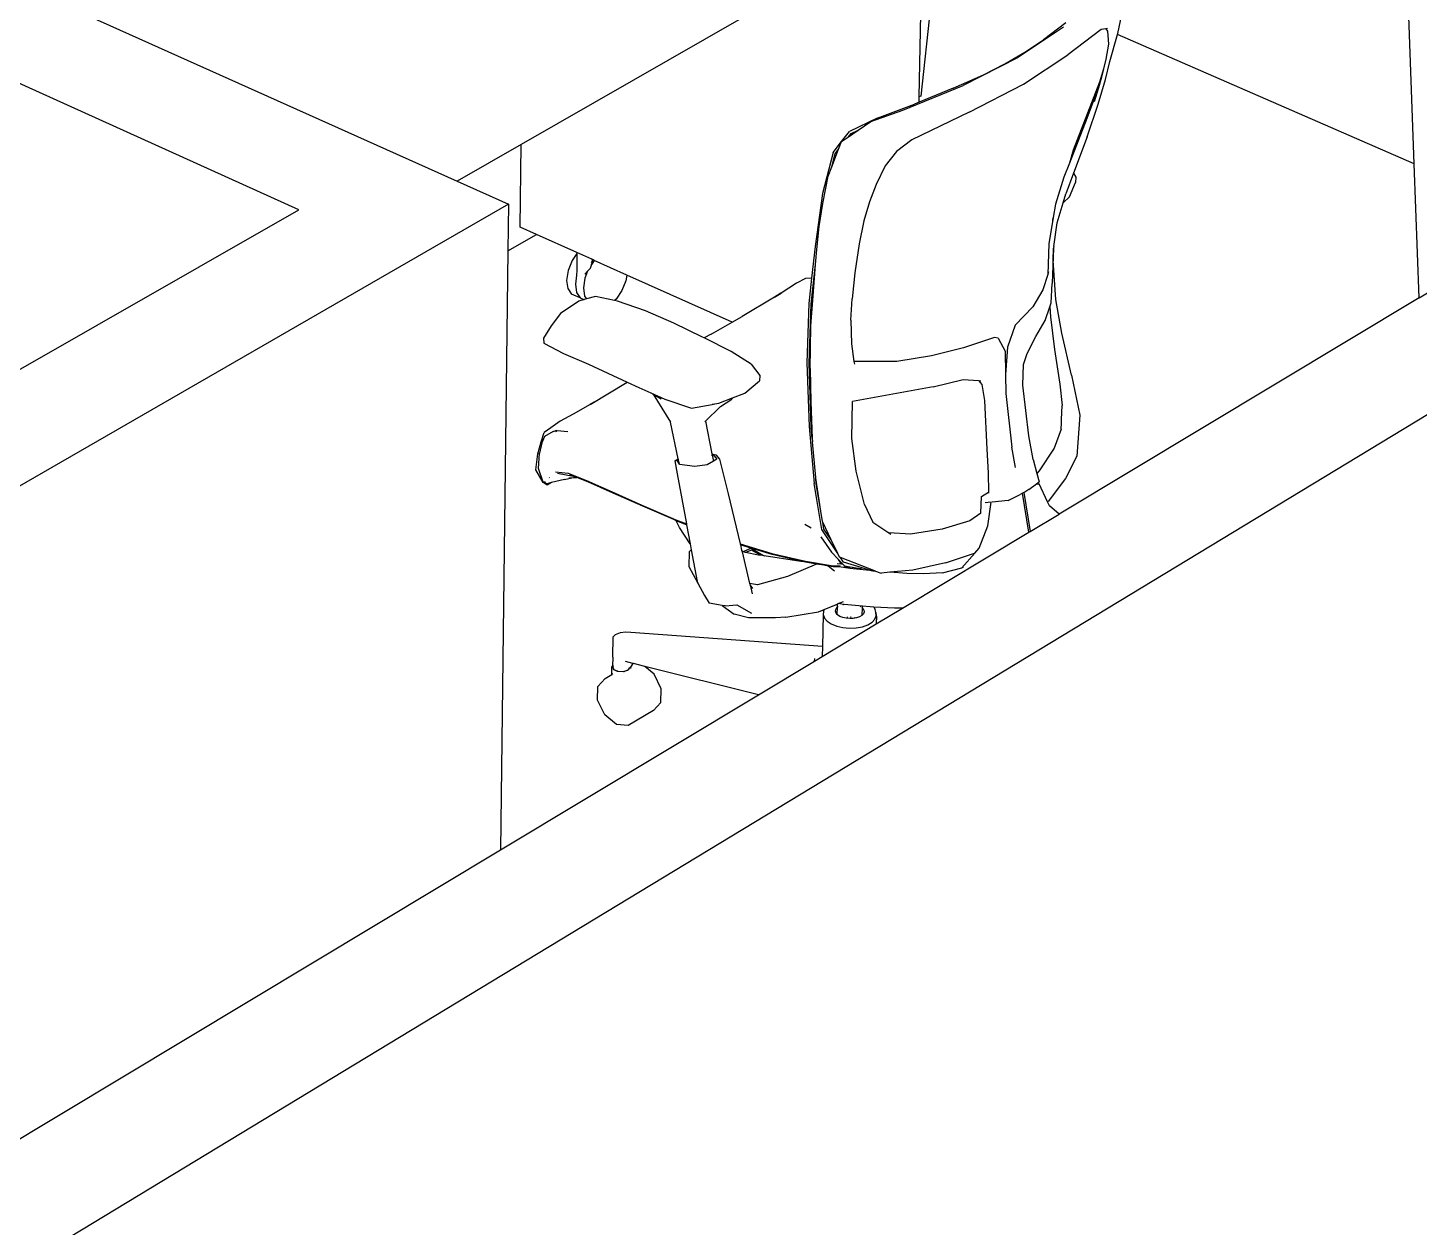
# Model space of a CAD drawing. Header units: millimetres. Extents: x -650 to 3773, y 316 to 2389.
# Drawn here: x -132.5 to -33.5, y 1053.5 to 1138.8 of the extents above; entities that cross this region are included whole.
import ezdxf

# ---------------------------------------------------------------- set-up
doc = ezdxf.new("R2010")
doc.units = ezdxf.units.MM

# ---------------------------------------------------------------- blocks, each defined once
blk = doc.blocks.new('A$C32a77e9e')
for p, q in [((536.643, 430.717), (437.769, 475.411)), ((616.003, 433.998), (615.219, 455.844)), ((581.06, 451.773), (552.459, 435.364)), ((580.779, 438.751), (581.005, 449.248)), ((518.858, 445.8), (547.913, 432.755)), ((581.587, 445.173), (580.893, 438.816)), ((594.913, 443.269), (595.318, 445.193)), ((591.055, 443.724), (587.785, 441.523)), ((591.207, 444.02), (589.624, 442.822)), ((593.719, 443.538), (591.351, 441.744)), ((594.068, 443.594), (593.719, 443.538)), ((594.179, 443.612), (594.068, 443.594)), ((594.068, 443.594), (594.182, 443.443)), ((588.292, 441.937), (589.624, 442.822)), ((594.252, 442.512), (594.063, 441.448)), ((594.182, 443.443), (594.252, 442.512)), ((594.346, 441.271), (594.891, 443.192)), ((594.891, 443.192), (594.913, 443.269)), ((615.992, 433.991), (594.891, 443.192)), ((587.785, 441.523), (583.898, 439.562)), ((586.885, 441.119), (588.292, 441.937)), ((588.204, 439.658), (591.351, 441.744)), ((585.35, 440.337), (586.885, 441.119)), ((593.898, 440.753), (593.605, 439.799)), ((593.898, 440.753), (593.756, 440.153)), ((594.063, 441.448), (593.898, 440.753)), ((594.046, 439.986), (594.346, 441.271)), ((579.624, 437.813), (583.898, 439.562)), ((583.205, 439.368), (585.35, 440.337)), ((584.345, 437.662), (588.204, 439.658)), ((593.605, 439.799), (591.746, 434.957)), ((593.602, 439.649), (592.719, 437.213)), ((593.602, 439.649), (593.223, 438.412)), ((593.514, 438.248), (594.046, 439.986)), ((593.604, 439.656), (593.602, 439.649)), ((593.756, 440.153), (593.604, 439.656)), ((583.205, 439.368), (580.77, 438.378)), ((580.77, 438.378), (580.779, 438.751)), ((580.893, 438.816), (580.779, 438.751)), ((577.349, 436.999), (579.624, 437.813)), ((577.803, 437.25), (580.451, 438.249)), ((584.345, 437.662), (580.253, 435.695)), ((580.77, 438.378), (580.451, 438.249)), ((580.77, 438.37), (580.77, 438.378)), ((592.731, 435.92), (593.514, 438.248)), ((577.803, 437.25), (575.818, 436.302)), ((576.438, 436.381), (577.349, 436.999)), ((592.719, 437.213), (591.474, 434.046)), ((574.652, 434.794), (575.264, 435.584)), ((575.048, 435.031), (575.264, 435.584)), ((575.264, 435.584), (575.818, 436.302)), ((575.264, 435.584), (575.76, 435.921)), ((575.76, 435.921), (576.438, 436.381)), ((575.76, 435.921), (575.94, 436.146)), ((575.94, 436.146), (576.438, 436.381)), ((580.253, 435.695), (579.164, 434.865)), ((592.731, 435.92), (591.755, 433.322)), ((648.852, 435.484), (161.902, 140.552)), ((552.459, 435.364), (547.913, 432.755)), ((552.385, 429.501), (552.459, 435.364)), ((574.652, 434.794), (573.914, 431.884)), ((574.566, 433.793), (575.048, 435.031)), ((574.566, 433.793), (574.794, 434.713)), ((574.794, 434.713), (575.048, 435.031)), ((579.164, 434.865), (578.356, 433.853)), ((591.746, 434.957), (591.474, 434.046)), ((574.3, 433.109), (574.566, 433.793)), ((578.356, 433.853), (577.719, 432.515)), ((591.474, 434.046), (591.078, 433.038)), ((616.003, 433.998), (615.992, 433.991)), ((616.345, 424.465), (616.003, 433.998)), ((547.913, 432.755), (551.564, 431.116)), ((573.937, 431.185), (574.3, 433.109)), ((591.078, 433.038), (590.487, 431.135)), ((591.755, 433.322), (591.205, 431.859)), ((591.483, 431.647), (591.89, 432.674)), ((591.755, 433.322), (591.926, 433.053)), ((591.926, 433.053), (591.89, 432.674)), ((573.914, 431.884), (573.372, 428.113)), ((577.719, 432.515), (577.241, 431.283)), ((591.017, 431.222), (591.205, 431.859)), ((591.017, 431.222), (591.483, 431.647)), ((551.564, 431.116), (408.455, 348.715)), ((459.833, 386.832), (536.643, 430.717)), ((551.564, 431.116), (551.523, 427.808)), ((573.661, 429.544), (573.937, 431.185)), ((577.241, 431.283), (576.85, 429.935)), ((590.487, 431.135), (590.322, 430.185)), ((590.598, 429.799), (591.017, 431.222)), ((576.85, 429.935), (576.522, 428.303)), ((590.268, 429.873), (590, 428.325)), ((590.322, 430.185), (590.268, 429.873)), ((590.27, 430.012), (590.268, 429.873)), ((590.322, 430.185), (590.27, 430.012)), ((590.353, 428.109), (590.598, 429.799)), ((551.523, 427.808), (553.549, 428.978)), ((553.549, 428.978), (552.385, 429.501)), ((556.434, 427.681), (553.549, 428.978)), ((573.493, 427.894), (573.661, 429.544)), ((551.523, 427.808), (550.996, 385.206)), ((556.434, 427.681), (556.433, 427.605)), ((557.49, 427.206), (556.434, 427.681)), ((573.372, 428.113), (573.122, 425.853)), ((573.404, 426.824), (573.493, 427.894)), ((576.522, 428.303), (576.212, 426.233)), ((590, 428.325), (589.926, 426.127)), ((590.348, 427.99), (590.235, 425.487)), ((590.317, 427.11), (590.348, 427.99)), ((590.353, 428.109), (590.348, 427.99)), ((556.089, 427.109), (555.806, 426.404)), ((556.433, 427.605), (556.089, 427.109)), ((556.433, 427.605), (556.422, 426.414)), ((557.408, 426.584), (557.48, 426.866)), ((557.48, 426.866), (557.432, 426.797)), ((557.544, 427.117), (557.45, 426.955)), ((557.662, 427.129), (557.48, 426.866)), ((557.48, 426.866), (557.544, 427.117)), ((557.544, 427.117), (557.49, 427.206)), ((557.545, 427.181), (557.49, 427.206)), ((557.544, 427.117), (557.545, 427.181)), ((557.662, 427.129), (557.545, 427.181)), ((559.982, 426.086), (557.662, 427.129)), ((573.098, 424.017), (573.404, 426.824)), ((573.322, 425.853), (573.404, 426.824)), ((590.51, 424.344), (590.317, 427.11)), ((555.806, 426.404), (555.7, 425.706)), ((555.7, 425.706), (555.788, 425.12)), ((556.409, 426.082), (556.323, 425.434)), ((556.422, 426.414), (556.409, 426.082)), ((556.994, 425.869), (556.888, 425.17)), ((556.991, 426.158), (557.193, 426.364)), ((557.193, 426.364), (556.994, 425.869)), ((557.193, 426.364), (557.408, 426.584)), ((559.921, 425.684), (559.637, 424.979)), ((559.982, 426.086), (559.921, 425.684)), ((567.465, 422.722), (559.982, 426.086)), ((572.69, 425.829), (572.046, 425.501)), ((573.122, 425.853), (572.69, 425.829)), ((573.122, 425.853), (572.923, 424.055)), ((573.182, 423.994), (573.322, 425.853)), ((576.212, 426.233), (576.015, 424.384)), ((589.926, 426.127), (589.583, 425.036)), ((589.985, 426.315), (589.926, 426.127)), ((616.345, 424.465), (619.084, 426.11)), ((555.788, 425.12), (556.057, 424.736)), ((556.65, 424.469), (556.057, 424.736)), ((556.323, 425.434), (556.41, 424.851)), ((556.41, 424.851), (556.66, 424.465)), ((556.888, 425.17), (556.976, 424.585)), ((559.637, 424.979), (559.22, 424.376)), ((570.494, 424.516), (570.955, 424.799)), ((570.946, 424.787), (570.494, 424.516)), ((572.046, 425.501), (570.955, 424.799)), ((589.583, 425.036), (588.864, 423.832)), ((590.164, 424.104), (590.235, 425.487)), ((556.573, 424.234), (555.256, 423.353)), ((556.936, 424.336), (556.573, 424.234)), ((556.66, 424.465), (556.65, 424.469)), ((556.66, 424.465), (556.662, 424.464)), ((556.662, 424.464), (556.934, 424.337)), ((556.934, 424.337), (556.936, 424.336)), ((557.115, 424.386), (556.936, 424.336)), ((556.976, 424.585), (557.115, 424.386)), ((557.742, 424.562), (557.115, 424.386)), ((559.101, 424.276), (557.742, 424.562)), ((559.22, 424.376), (559.101, 424.276)), ((559.309, 424.232), (559.101, 424.276)), ((561.313, 423.538), (559.309, 424.232)), ((570.494, 424.516), (568.178, 423.126)), ((572.923, 424.055), (572.784, 419.847)), ((572.945, 419.81), (573.098, 424.017)), ((573.083, 422.467), (573.182, 423.994)), ((575.922, 422.87), (576.015, 424.384)), ((588.864, 423.832), (587.618, 422.508)), ((589.742, 422.855), (590.071, 423.827)), ((590.071, 423.827), (590.164, 424.104)), ((590.071, 423.827), (590.116, 423.118)), ((590.922, 421.945), (590.51, 424.344)), ((616.345, 424.465), (590.732, 409.078)), ((555.256, 423.353), (554.607, 422.466)), ((563.337, 422.665), (561.313, 423.538)), ((565.364, 421.674), (563.337, 422.665)), ((565.98, 421.882), (567.465, 422.722)), ((567.465, 422.722), (568.178, 423.126)), ((567.468, 422.721), (567.465, 422.722)), ((575.922, 422.87), (575.969, 421.181)), ((589.084, 421.715), (589.742, 422.855)), ((590.116, 423.118), (590.409, 420.795)), ((554.607, 422.466), (554.051, 421.598)), ((565.98, 421.882), (565.49, 421.61)), ((573.037, 420.869), (573.083, 422.467)), ((587.618, 422.508), (587.061, 420.961)), ((588.455, 420.513), (589.084, 421.715)), ((591.614, 418.972), (590.922, 421.945)), ((554.051, 421.598), (554.069, 421.236)), ((554.069, 421.236), (555.476, 420.502)), ((565.49, 421.61), (565.364, 421.674)), ((567.393, 420.638), (565.49, 421.61)), ((573.019, 419.428), (573.037, 420.869)), ((575.969, 421.181), (576.142, 419.936)), ((583.929, 420.911), (581.651, 420.346)), ((586.136, 421.631), (583.929, 420.911)), ((586.405, 421.587), (586.136, 421.631)), ((586.405, 421.587), (586.908, 420.659)), ((587.061, 420.961), (586.928, 419.007)), ((590.409, 420.795), (590.786, 418.312)), ((555.476, 420.502), (557.246, 419.74)), ((557.246, 419.74), (559.999, 418.462)), ((568.838, 419.744), (567.393, 420.638)), ((568.838, 419.744), (569.435, 418.93)), ((572.784, 419.847), (572.951, 415.303)), ((573.105, 415.266), (572.945, 419.81)), ((579.181, 419.931), (576.142, 419.936)), ((576.142, 419.936), (576.169, 419.741)), ((581.651, 420.346), (579.181, 419.931)), ((586.908, 420.659), (586.928, 419.007)), ((588.146, 418.247), (588.213, 419.722)), ((588.213, 419.722), (588.455, 420.513)), ((569.435, 418.93), (569.421, 418.561)), ((573.019, 419.428), (573.083, 417.077)), ((586.928, 419.007), (586.945, 417.667)), ((591.614, 418.972), (592.202, 416.121)), ((557.369, 416.871), (559.999, 418.462)), ((559.999, 418.462), (560.834, 418.074)), ((560.834, 418.074), (561.682, 417.696)), ((568.378, 417.69), (569.421, 418.561)), ((581.777, 418.135), (576.034, 417.089)), ((581.777, 418.135), (583.905, 418.643)), ((583.905, 418.643), (585, 418.573)), ((585, 418.573), (585.231, 418.296)), ((585, 418.573), (585.17, 418.562)), ((585.231, 418.296), (585.417, 417.158)), ((588.591, 414.649), (588.146, 418.247)), ((590.786, 418.312), (590.964, 416.808)), ((557.369, 416.871), (556.166, 416.192)), ((557.657, 417.034), (557.369, 416.871)), ((561.682, 417.696), (561.848, 417.604)), ((561.682, 417.696), (562.682, 417.249)), ((561.848, 417.604), (563.098, 415.625)), ((561.848, 417.604), (562.419, 417.291)), ((562.682, 417.249), (564.582, 416.62)), ((564.582, 416.62), (566.051, 416.882)), ((566.653, 416.743), (565.58, 415.694)), ((566.051, 416.882), (566.242, 416.916)), ((566.219, 416.903), (566.051, 416.882)), ((566.242, 416.916), (566.219, 416.903)), ((566.242, 416.916), (566.534, 416.968)), ((566.534, 416.968), (567.492, 417.343)), ((566.653, 416.743), (567.461, 417.249)), ((567.492, 417.343), (567.461, 417.249)), ((567.492, 417.343), (568.378, 417.69)), ((573.083, 417.077), (573.176, 414.461)), ((575.984, 414.452), (576.034, 417.089)), ((585.417, 417.158), (585.598, 413.692)), ((586.945, 417.667), (587.374, 413.85)), ((590.917, 415.806), (590.964, 416.808)), ((556.166, 416.192), (555.235, 415.682)), ((590.917, 415.806), (590.9, 415.855)), ((590.906, 415.568), (590.917, 415.806)), ((592.202, 416.121), (592.001, 413.212)), ((553.884, 414.219), (554.104, 414.882)), ((554.568, 415.222), (554.104, 414.882)), ((554.749, 414.963), (554.134, 414.603)), ((555.235, 415.682), (554.568, 415.222)), ((554.749, 414.963), (555.004, 415.053)), ((554.9, 414.96), (555.018, 415.031)), ((555.018, 415.031), (555.791, 414.946)), ((563.641, 413.023), (563.098, 415.625)), ((565.58, 415.694), (565.538, 415.653)), ((565.58, 415.694), (566.039, 413.367)), ((572.951, 415.303), (573.3, 411.267)), ((573.176, 414.461), (573.105, 415.266)), ((590.886, 415.131), (590.38, 413.765)), ((590.886, 415.131), (590.906, 415.568)), ((590.904, 415.569), (590.906, 415.568)), ((553.65, 413.376), (553.884, 414.219)), ((553.934, 414.138), (553.76, 413.415)), ((554.134, 414.603), (553.934, 414.138)), ((573.176, 414.461), (573.185, 414.226)), ((573.417, 411.691), (573.185, 414.226)), ((576.296, 412.131), (575.984, 414.452)), ((587.642, 412.389), (587.374, 413.85)), ((588.885, 412.975), (588.591, 414.649)), ((590.38, 413.765), (589.31, 412.147)), ((553.517, 412.233), (553.65, 413.376)), ((553.694, 412.331), (553.76, 413.415)), ((563.395, 412.879), (563.641, 413.023)), ((563.395, 412.879), (563.566, 411.95)), ((563.551, 412.89), (563.656, 412.952)), ((563.724, 412.627), (563.551, 412.89)), ((563.656, 412.952), (563.641, 413.023)), ((563.724, 412.627), (563.656, 412.952)), ((566.141, 412.849), (565.702, 412.59)), ((565.994, 413.378), (565.997, 413.377)), ((566.016, 413.272), (566.018, 413.272)), ((566.039, 413.367), (566.314, 413.3)), ((566.039, 413.367), (566.06, 413.262)), ((566.06, 413.262), (566.184, 413.235)), ((566.06, 413.262), (566.141, 412.849)), ((566.376, 412.987), (566.141, 412.849)), ((566.184, 413.235), (566.376, 412.987)), ((566.314, 413.3), (566.583, 412.991)), ((566.583, 412.991), (567.181, 410.516)), ((585.598, 413.692), (585.693, 412.016)), ((588.885, 412.975), (589.154, 411.975)), ((592.001, 413.212), (591.185, 411.613)), ((554.033, 411.318), (553.517, 412.233)), ((554.037, 411.348), (553.694, 412.331)), ((554.907, 412.081), (555.802, 411.982)), ((555.056, 411.983), (556.161, 411.788)), ((555.802, 411.982), (557.117, 411.47)), ((556.161, 411.788), (555.926, 411.88)), ((556.428, 411.683), (556.161, 411.788)), ((563.566, 411.95), (564.225, 408.377)), ((563.73, 412.617), (563.724, 412.627)), ((564.814, 412.473), (563.73, 412.617)), ((565.702, 412.59), (564.814, 412.473)), ((576.889, 409.77), (576.296, 412.131)), ((585.693, 412.016), (585.717, 410.637)), ((589.31, 412.147), (589.154, 411.975)), ((589.154, 411.975), (589.316, 411.37)), ((554.314, 411.131), (554.033, 411.318)), ((554.161, 411.356), (554.037, 411.348)), ((554.152, 411.37), (554.161, 411.356)), ((554.161, 411.356), (554.202, 411.292)), ((554.202, 411.292), (554.296, 411.241)), ((554.619, 411.318), (554.296, 411.241)), ((554.619, 411.318), (554.314, 411.131)), ((554.458, 411.658), (554.472, 411.678)), ((555.541, 411.539), (554.619, 411.318)), ((555.541, 411.539), (556.059, 411.658)), ((555.856, 411.662), (556.198, 411.674)), ((556.059, 411.658), (556.198, 411.674)), ((556.198, 411.674), (556.428, 411.683)), ((557.216, 411.374), (556.428, 411.683)), ((557.117, 411.47), (558.933, 410.667)), ((559.018, 410.575), (557.216, 411.374)), ((573.863, 407.989), (573.3, 411.267)), ((573.425, 411.639), (573.417, 411.691)), ((573.461, 411.23), (573.425, 411.639)), ((573.79, 409.284), (573.425, 411.639)), ((573.79, 409.284), (573.461, 411.23)), ((588.586, 410.834), (588.288, 410.642)), ((588.586, 410.834), (589.127, 411.231)), ((589.127, 411.231), (589.316, 411.37)), ((589.127, 411.231), (589.325, 411.231)), ((589.918, 409.954), (589.325, 411.231)), ((591.185, 411.613), (589.95, 409.985)), ((558.933, 410.667), (561.05, 409.722)), ((561.127, 409.634), (559.018, 410.575)), ((567.181, 410.516), (568.043, 406.955)), ((585.176, 409.137), (585.215, 410.339)), ((585.215, 410.339), (585.717, 410.637)), ((585.913, 409.918), (585.485, 409.871)), ((585.671, 408.257), (585.913, 409.918)), ((585.717, 410.637), (585.718, 410.571)), ((585.913, 409.92), (585.921, 409.925)), ((585.913, 409.918), (585.913, 409.92)), ((587.115, 410.051), (585.969, 409.925)), ((587.115, 410.051), (587.967, 410.464)), ((588.142, 410.561), (587.967, 410.464)), ((588.235, 410.613), (588.142, 410.561)), ((588.59, 407.791), (588.142, 410.561)), ((588.288, 410.642), (588.235, 410.613)), ((588.235, 410.613), (588.672, 407.84)), ((589.918, 409.954), (589.95, 409.985)), ((590.048, 409.674), (589.918, 409.954)), ((561.05, 409.722), (563.247, 408.772)), ((563.316, 408.687), (561.127, 409.634)), ((573.904, 408.549), (573.79, 409.284)), ((576.889, 409.77), (577.491, 408.517)), ((585.176, 409.137), (584.386, 408.59)), ((588.672, 407.84), (590.732, 409.078)), ((590.732, 409.078), (590.048, 409.674)), ((563.247, 408.772), (563.469, 408.683)), ((563.5, 408.613), (563.316, 408.687)), ((563.491, 408.634), (563.469, 408.683)), ((563.469, 408.683), (564.225, 408.377)), ((563.717, 408.131), (563.5, 408.613)), ((564.236, 408.316), (563.5, 408.613)), ((564.485, 406.964), (563.717, 408.131)), ((564.225, 408.377), (564.236, 408.316)), ((564.236, 408.316), (564.485, 406.964)), ((572.64, 408.37), (573.097, 408.112)), ((574.992, 406.276), (573.863, 407.989)), ((573.92, 408.516), (573.904, 408.549)), ((574.007, 408.004), (573.92, 408.516)), ((574.526, 407.249), (573.92, 408.516)), ((574.526, 407.249), (574.007, 408.004)), ((577.491, 408.517), (578.617, 407.753)), ((582.412, 408.018), (580.167, 407.657)), ((584.386, 408.59), (582.412, 408.018)), ((585.041, 406.66), (585.671, 408.257)), ((588.59, 407.791), (588.672, 407.84)), ((564.485, 406.964), (564.565, 406.532)), ((568.043, 406.955), (570.29, 406.276)), ((568.043, 406.955), (568.059, 406.886)), ((568.808, 406.659), (568.059, 406.886)), ((568.059, 406.886), (568.147, 406.523)), ((573.777, 407.459), (574.534, 406.361)), ((574.992, 406.276), (574.526, 407.249)), ((580.167, 407.657), (578.617, 407.753)), ((578.617, 407.753), (578.771, 407.648)), ((579.593, 402.386), (588.59, 407.791)), ((564.419, 405.318), (564.437, 406.421)), ((564.437, 406.421), (564.565, 406.532)), ((564.565, 406.532), (564.98, 404.279)), ((568.242, 406.422), (568.147, 406.523)), ((568.147, 406.523), (568.177, 406.398)), ((568.177, 406.398), (568.242, 406.422)), ((568.177, 406.398), (568.72, 404.155)), ((568.242, 406.422), (568.326, 406.451)), ((568.271, 406.391), (568.242, 406.422)), ((568.435, 406.358), (568.271, 406.391)), ((568.326, 406.451), (568.808, 406.659)), ((568.853, 406.526), (568.435, 406.358)), ((569.358, 406.17), (568.435, 406.358)), ((568.825, 406.654), (568.808, 406.659)), ((568.825, 406.654), (569.544, 406.22)), ((570.325, 406.2), (568.825, 406.654)), ((569.495, 406.15), (568.853, 406.526)), ((569.495, 406.15), (569.358, 406.17)), ((569.763, 406.11), (569.495, 406.15)), ((569.544, 406.22), (569.763, 406.11)), ((572.369, 405.719), (569.763, 406.11)), ((570.29, 406.276), (572.686, 405.722)), ((572.459, 405.706), (570.325, 406.2)), ((574.534, 406.361), (575.031, 405.845)), ((575.117, 406.014), (574.992, 406.276)), ((575.251, 405.522), (575.031, 405.845)), ((575.031, 405.845), (575.046, 405.83)), ((575.181, 405.989), (575.117, 406.014)), ((575.402, 405.654), (575.181, 405.989)), ((577.671, 405.027), (575.181, 405.989)), ((582.656, 405.609), (584.713, 406.296)), ((583.821, 405.264), (584.728, 406.303)), ((584.728, 406.303), (584.713, 406.296)), ((584.728, 406.303), (585.041, 406.66)), ((565.026, 404.18), (564.419, 405.318)), ((573.464, 405.524), (571.408, 404.632)), ((572.459, 405.706), (572.369, 405.719)), ((572.703, 405.65), (572.459, 405.706)), ((572.686, 405.722), (574.654, 405.401)), ((573.464, 405.524), (572.703, 405.65)), ((572.932, 405.637), (572.707, 405.67)), ((573.99, 405.437), (573.464, 405.524)), ((574.31, 405.38), (573.99, 405.437)), ((574.65, 405.328), (573.99, 405.437)), ((574.746, 405.01), (574.31, 405.38)), ((575.235, 405.305), (574.65, 405.328)), ((574.654, 405.401), (575.167, 405.429)), ((575.251, 405.522), (574.953, 405.534)), ((575.046, 405.83), (575.306, 405.519)), ((575.046, 405.83), (575.346, 405.518)), ((575.842, 405.217), (575.235, 405.305)), ((575.885, 405.279), (575.235, 405.305)), ((575.306, 405.519), (575.251, 405.522)), ((575.346, 405.518), (575.306, 405.519)), ((575.346, 405.518), (575.46, 405.399)), ((576.715, 405.252), (575.402, 405.654)), ((575.46, 405.399), (576.001, 405.308)), ((577.265, 405.059), (575.842, 405.217)), ((576.001, 405.308), (575.885, 405.279)), ((576.001, 405.308), (576.594, 405.208)), ((576.594, 405.208), (576.715, 405.252)), ((577.377, 405.05), (576.715, 405.252)), ((577.377, 405.05), (577.265, 405.059)), ((577.48, 405.019), (577.377, 405.05)), ((577.66, 405.026), (577.48, 405.019)), ((577.66, 405.026), (577.566, 405.034)), ((577.671, 405.027), (577.66, 405.026)), ((577.671, 405.027), (577.996, 404.901)), ((577.996, 404.901), (578.094, 404.884)), ((578.702, 404.942), (578.094, 404.884)), ((580.318, 405.098), (578.702, 404.942)), ((579.904, 404.864), (578.702, 404.942)), ((581.077, 404.823), (579.904, 404.864)), ((582.656, 405.609), (580.318, 405.098)), ((582.443, 404.895), (581.077, 404.823)), ((582.443, 404.895), (583.821, 405.264)), ((583.821, 405.264), (583.938, 405.295)), ((564.98, 404.279), (565.037, 404.173)), ((565.037, 404.173), (565.026, 404.18)), ((565.037, 404.173), (565.509, 403.292)), ((569.267, 404.05), (568.72, 404.155)), ((568.72, 404.155), (568.745, 404.05)), ((568.954, 403.778), (568.745, 404.05)), ((568.745, 404.05), (568.901, 403.407)), ((571.408, 404.632), (569.267, 404.05)), ((565.509, 403.292), (565.831, 402.75)), ((566.771, 402.585), (565.831, 402.75)), ((566.771, 402.585), (566.773, 402.583)), ((566.773, 402.583), (567.607, 401.966)), ((566.973, 402.548), (566.773, 402.583)), ((566.973, 402.548), (567.802, 402.635)), ((568.649, 401.699), (567.607, 401.966)), ((567.802, 402.635), (568.861, 402.029)), ((571.295, 401.745), (573.622, 402.133)), ((573.622, 402.133), (574.015, 402.295)), ((573.939, 401.908), (573.895, 399.669)), ((573.974, 402.155), (573.939, 401.908)), ((573.982, 402.167), (573.949, 401.935)), ((573.949, 401.935), (574.033, 401.69)), ((573.982, 402.167), (573.974, 402.155)), ((574.014, 402.217), (573.982, 402.167)), ((573.984, 402.181), (573.982, 402.167)), ((573.984, 402.181), (574.015, 402.295)), ((574.015, 402.295), (574.897, 402.659)), ((574.58, 402.506), (574.597, 402.52)), ((574.597, 402.52), (574.723, 402.578)), ((574.822, 402.169), (574.841, 402.302)), ((574.868, 402.036), (574.822, 402.169)), ((574.836, 402.63), (574.897, 402.659)), ((574.841, 402.302), (574.923, 402.427)), ((574.954, 401.936), (574.868, 402.036)), ((574.897, 402.659), (574.969, 402.689)), ((574.897, 402.659), (574.969, 402.678)), ((574.923, 402.427), (574.965, 402.46)), ((574.954, 401.936), (574.965, 402.46)), ((574.974, 401.913), (574.954, 401.936)), ((574.965, 402.46), (574.969, 402.678)), ((574.965, 402.46), (575.024, 402.507)), ((574.969, 402.689), (575.021, 402.711)), ((574.969, 402.678), (575.025, 402.693)), ((574.969, 402.678), (574.969, 402.689)), ((575.136, 401.806), (574.974, 401.913)), ((575.021, 402.711), (575.394, 402.865)), ((575.395, 402.662), (575.021, 402.711)), ((575.356, 402.652), (575.395, 402.662)), ((575.444, 402.656), (575.395, 402.662)), ((576.741, 402.535), (575.444, 402.656)), ((576.585, 402.533), (576.633, 402.508)), ((576.703, 402.451), (576.738, 402.42)), ((576.728, 401.901), (576.705, 401.876)), ((576.728, 401.901), (576.738, 402.42)), ((576.816, 401.995), (576.728, 401.901)), ((576.738, 402.42), (576.741, 402.535)), ((576.738, 402.42), (576.776, 402.388)), ((577.29, 402.484), (576.741, 402.535)), ((576.776, 402.388), (576.853, 402.259)), ((576.867, 402.125), (576.816, 401.995)), ((576.853, 402.259), (576.867, 402.125)), ((577.555, 402.47), (577.29, 402.484)), ((577.555, 402.47), (577.66, 402.295)), ((579.026, 402.388), (577.555, 402.47)), ((577.704, 402.102), (577.66, 402.295)), ((577.706, 402.088), (577.676, 402.139)), ((577.706, 402.088), (577.704, 402.102)), ((577.713, 402.076), (577.706, 402.088)), ((577.73, 401.855), (577.706, 402.088)), ((577.739, 401.827), (577.713, 402.076)), ((577.727, 401.265), (579.593, 402.386)), ((579.593, 402.386), (579.026, 402.388)), ((568.833, 401.698), (568.649, 401.699)), ((570.569, 401.701), (568.833, 401.698)), ((571.295, 401.745), (570.569, 401.701)), ((573.881, 398.954), (577.727, 401.265)), ((574.033, 401.69), (574.23, 401.462)), ((574.23, 401.462), (574.529, 401.265)), ((574.529, 401.265), (574.911, 401.111)), ((574.911, 401.111), (575.351, 401.011)), ((575.342, 401.723), (575.136, 401.806)), ((575.58, 401.669), (575.342, 401.723)), ((575.351, 401.011), (575.821, 400.97)), ((575.835, 401.647), (575.58, 401.669)), ((575.673, 401.741), (575.628, 401.735)), ((575.821, 400.97), (576.293, 400.991)), ((576.09, 401.658), (575.835, 401.647)), ((575.951, 401.739), (575.903, 401.741)), ((576.33, 401.702), (576.09, 401.658)), ((576.215, 401.691), (576.173, 401.7)), ((576.293, 400.991), (576.737, 401.072)), ((576.539, 401.777), (576.33, 401.702)), ((576.705, 401.876), (576.539, 401.777)), ((576.737, 401.072), (577.124, 401.21)), ((577.124, 401.21), (577.43, 401.394)), ((577.43, 401.394), (577.637, 401.614)), ((577.637, 401.614), (577.73, 401.855)), ((577.739, 401.827), (577.727, 401.265)), ((558.978, 398.9), (559.021, 400.349)), ((559.146, 400.502), (559.021, 400.349)), ((559.502, 400.636), (559.146, 400.502)), ((559.901, 400.678), (559.502, 400.636)), ((560.258, 400.656), (559.901, 400.678)), ((573.895, 399.669), (560.258, 400.656)), ((573.333, 398.625), (573.881, 398.954)), ((573.895, 399.669), (573.881, 398.954)), ((558.909, 397.664), (558.917, 398.242)), ((558.954, 398.273), (558.917, 398.242)), ((558.954, 398.273), (558.952, 398.233)), ((558.952, 398.233), (559.027, 398.067)), ((558.978, 398.9), (558.954, 398.273)), ((559.02, 398.33), (558.954, 398.273)), ((558.975, 398.235), (559.024, 398.277)), ((559.027, 398.067), (558.975, 398.235)), ((559.027, 398.067), (559.042, 398.034)), ((559.042, 398.019), (559.027, 398.067)), ((559.042, 398.034), (559.316, 397.908)), ((559.301, 397.899), (559.042, 398.019)), ((559.724, 397.877), (560.031, 397.971)), ((560.031, 397.971), (559.775, 397.865)), ((560.418, 398.456), (559.88, 398.59)), ((560.031, 397.971), (560.056, 397.979)), ((560.056, 397.979), (560.058, 397.982)), ((560.058, 397.982), (560.12, 398.057)), ((560.098, 397.999), (560.058, 397.982)), ((560.12, 398.057), (560.098, 397.999)), ((560.12, 398.057), (560.206, 398.165)), ((560.124, 398.07), (560.12, 398.057)), ((560.234, 398.203), (560.206, 398.165)), ((560.234, 398.203), (560.232, 398.093)), ((560.413, 398.449), (560.234, 398.203)), ((560.234, 398.216), (560.234, 398.217)), ((560.234, 398.216), (560.234, 398.203)), ((560.413, 398.449), (560.407, 398.45)), ((560.418, 398.456), (560.413, 398.449)), ((560.465, 398.444), (560.413, 398.449)), ((560.465, 398.444), (560.418, 398.456)), ((561.255, 398.247), (560.465, 398.444)), ((561.92, 397.697), (561.255, 398.247)), ((569.344, 396.228), (561.255, 398.247)), ((569.344, 396.228), (573.333, 398.625)), ((573.333, 398.625), (573.36, 398.81)), ((557.919, 396.826), (558.448, 397.388)), ((558.448, 397.388), (558.909, 397.664)), ((558.981, 397.707), (558.909, 397.664)), ((559.295, 397.895), (559.265, 397.877)), ((559.316, 397.908), (559.301, 397.899)), ((559.358, 397.873), (559.301, 397.899)), ((559.316, 397.908), (559.337, 397.898)), ((559.337, 397.898), (559.724, 397.877)), ((559.775, 397.865), (559.358, 397.873)), ((562.426, 396.66), (561.92, 397.697)), ((550.996, 385.206), (569.344, 396.228)), ((557.905, 395.84), (557.919, 396.826)), ((562.41, 395.673), (562.426, 396.66)), ((558.41, 394.804), (557.905, 395.84)), ((561.879, 395.113), (560.085, 394.033)), ((561.879, 395.113), (562.41, 395.673)), ((559.243, 394.114), (558.41, 394.804)), ((560.085, 394.033), (559.243, 394.114)), ((507.893, 359.312), (550.996, 385.206))]:
    blk.add_line(p, q)

msp = doc.modelspace()

# ---------------------------------------------------------------- block references
msp.add_blockref('A$C32a77e9e', (-649.872, 695.144))

doc.saveas('drawing.dxf')
